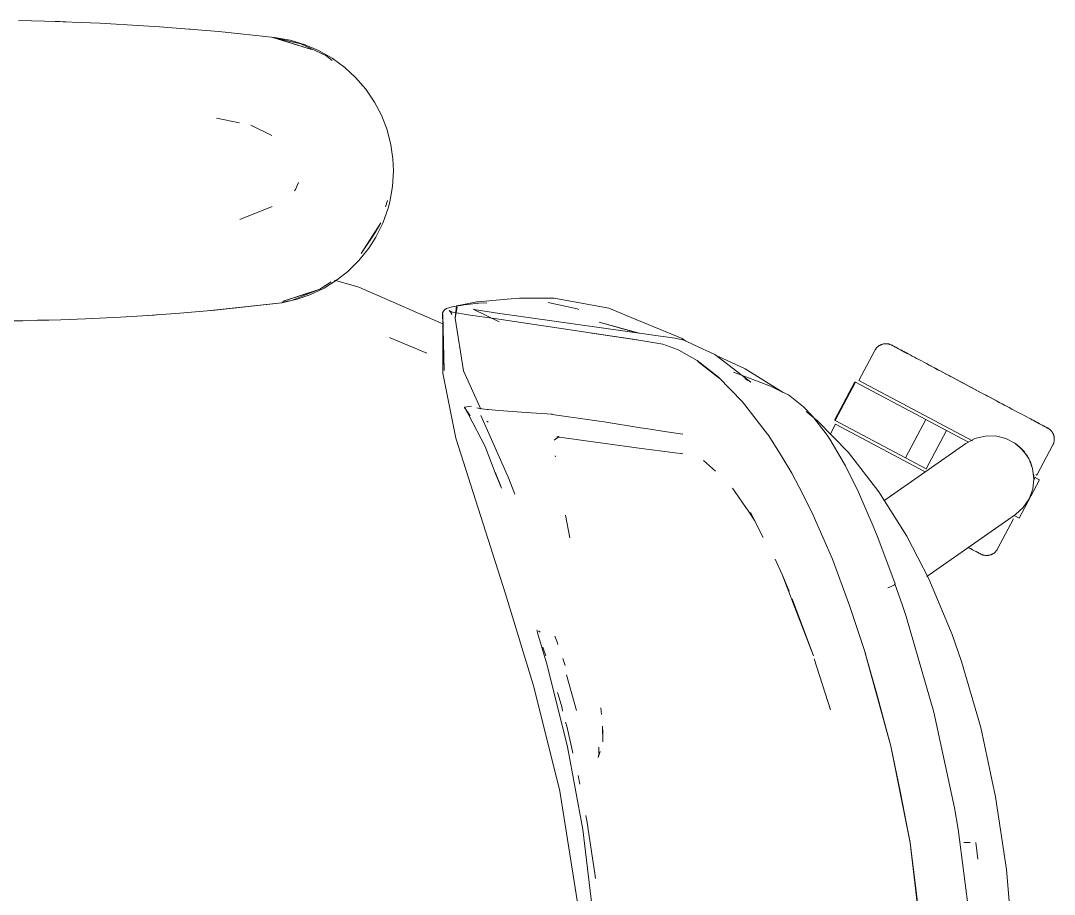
# Model space of a CAD drawing. Header units: millimetres. Extents: x 155927 to 326028, y -36033 to 97293.
# Drawn here: x 167327.4 to 167660.7, y 21571.5 to 21853.2 of the extents above; entities that cross this region are included whole.
import ezdxf

# ---------------------------------------------------------------- set-up
doc = ezdxf.new("R2010")
doc.units = ezdxf.units.MM
doc.header["$MEASUREMENT"] = 0
doc.layers.add('G-IMPT', color=8, linetype='CONTINUOUS', lineweight=9)
doc.layers.add('I-FURN', color=8, linetype='CONTINUOUS', lineweight=9)

msp = doc.modelspace()

# ---------------------------------------------------------------- linework, layer by layer
at = {"layer": 'G-IMPT'}
for p, q in [((167326.68, 21853.25), (167335.1, 21853.08)), ((167346.86, 21852.69), (167335.1, 21853.08)), ((167340.04, 21852.94), (167338.54, 21852.95)), ((167341.97, 21852.83), (167340.04, 21852.94)), ((167346.86, 21852.69), (167352.88, 21852.44)), ((167367.02, 21851.63), (167352.88, 21852.44)), ((167372.11, 21851.3), (167367.02, 21851.63)), ((167372.11, 21851.3), (167387.17, 21850.05)), ((167380.29, 21850.65), (167381.97, 21850.48)), ((167387.17, 21850.05), (167391.3, 21849.71)), ((167391.3, 21849.71), (167409.22, 21847.8)), ((167408.71, 21847.8), (167421.17, 21843.97)), ((167408.71, 21847.8), (167412.03, 21846.88)), ((167409.22, 21847.8), (167414.27, 21846.91)), ((167417.68, 21845.76), (167409.28, 21847.67)), ((167421.17, 21843.97), (167412.03, 21846.88)), ((167419.13, 21845.44), (167414.27, 21846.91)), ((167417.68, 21845.76), (167425.74, 21842.02)), ((167423.37, 21843.63), (167419.13, 21845.44)), ((167423.37, 21843.63), (167427.81, 21841.12)), ((167427.85, 21840.43), (167425.74, 21842.02)), ((167431.89, 21838.12), (167427.81, 21841.12)), ((167431.89, 21838.12), (167435.33, 21834.96)), ((167438.65, 21831.12), (167435.33, 21834.96)), ((167441.48, 21826.95), (167438.65, 21831.12)), ((167441.48, 21826.95), (167443.67, 21822.79)), ((167390.51, 21821.83), (167397.94, 21820.26)), ((167443.67, 21822.79), (167445.51, 21818.08)), ((167408.34, 21816.23), (167401.56, 21819.5)), ((167446.77, 21813.21), (167445.51, 21818.08)), ((167446.77, 21813.21), (167447.42, 21808.7)), ((167447.59, 21804.85), (167447.42, 21808.7)), ((167447.59, 21804.85), (167447.29, 21799.81)), ((167416.97, 21801.02), (167415.96, 21798.8)), ((167447.29, 21799.81), (167446.41, 21794.86)), ((167415.96, 21798.8), (167415.66, 21798.35)), ((167398.01, 21789.13), (167408.43, 21793.28)), ((167445.05, 21793.17), (167445.67, 21795.2)), ((167446.41, 21794.86), (167445.85, 21792.73)), ((167444.14, 21787.96), (167445.85, 21792.73)), ((167443.49, 21788.06), (167437.17, 21778.11)), ((167443.49, 21788.06), (167441.33, 21784.38)), ((167444.14, 21787.96), (167441.9, 21783.45)), ((167441.33, 21784.38), (167437.17, 21778.11)), ((167441.9, 21783.45), (167439.63, 21779.9)), ((167436.44, 21775.93), (167439.63, 21779.9)), ((167436.44, 21775.93), (167432.84, 21772.38)), ((167425.2, 21767.03), (167429.53, 21769.76)), ((167432.84, 21772.38), (167429.53, 21769.76)), ((167423.88, 21766.63), (167412.03, 21762.82)), ((167414.66, 21763.03), (167423.88, 21766.63)), ((167425.2, 21767.03), (167420.62, 21764.84)), ((167423.88, 21766.63), (167421.17, 21765.73)), ((167423.88, 21766.63), (167427.46, 21769.06)), ((167436.36, 21767.31), (167428.54, 21769.57)), ((167436.36, 21767.31), (167447.49, 21762.46)), ((167411.53, 21762.23), (167416.49, 21763.39)), ((167411.6, 21762.45), (167414.66, 21763.03)), ((167421.17, 21765.73), (167412.03, 21762.82)), ((167420.62, 21764.84), (167416.49, 21763.39)), ((167484.26, 21763.41), (167474.93, 21762.61)), ((167484.26, 21763.41), (167488.21, 21763.75)), ((167488.21, 21763.75), (167492.38, 21763.75)), ((167499.35, 21763.73), (167492.38, 21763.75)), ((167499.35, 21763.73), (167517.05, 21760.49)), ((167390.09, 21759.88), (167378.69, 21758.9)), ((167411.53, 21762.23), (167388.57, 21759.78)), ((167388.57, 21759.78), (167408.71, 21761.9)), ((167411.53, 21762.23), (167390.09, 21759.88)), ((167411.53, 21762.23), (167408.71, 21761.9)), ((167447.49, 21762.46), (167455.32, 21759.04)), ((167463.35, 21759.02), (167463.75, 21759.59)), ((167464.12, 21760.09), (167463.75, 21759.59)), ((167464.12, 21760.09), (167464.66, 21760.41)), ((167466.52, 21760.96), (167464.66, 21760.41)), ((167466.01, 21759.37), (167465.51, 21759.76)), ((167466.61, 21759.2), (167465.51, 21759.76)), ((167469.8, 21761.5), (167466.52, 21760.96)), ((167468.13, 21760.9), (167467.44, 21757.32)), ((167467.5, 21757.36), (167467.89, 21761.31)), ((167468.13, 21760.9), (167467.5, 21757.36)), ((167470.21, 21761.75), (167467.89, 21761.31)), ((167469.8, 21761.5), (167470.42, 21761.57)), ((167470.21, 21761.75), (167474.46, 21762.57)), ((167475.1, 21762.09), (167470.42, 21761.57)), ((167481.66, 21756.17), (167473.23, 21760.17)), ((167473.23, 21760.17), (167474.09, 21760.03)), ((167474.09, 21760.03), (167479.11, 21759.2)), ((167474.93, 21762.61), (167474.46, 21762.57)), ((167475.1, 21762.09), (167477.69, 21762.3)), ((167497.49, 21762.32), (167506.79, 21760.27)), ((167506.79, 21760.27), (167507.37, 21760.12)), ((167517.05, 21760.49), (167520.91, 21758.89)), ((167328.04, 21756.48), (167322.57, 21756.41)), ((167328.04, 21756.48), (167340.35, 21756.77)), ((167334.82, 21756.61), (167332.74, 21756.61)), ((167336.48, 21756.69), (167334.82, 21756.61)), ((167348.23, 21757.07), (167340.35, 21756.77)), ((167348.23, 21757.07), (167359.54, 21757.61)), ((167368.41, 21758.17), (167359.54, 21757.61)), ((167368.41, 21758.17), (167378.69, 21758.9)), ((167370.45, 21758.3), (167368.55, 21758.21)), ((167370.45, 21758.3), (167371.87, 21758.44)), ((167455.32, 21759.04), (167463.49, 21755.47)), ((167463.35, 21759.02), (167463.54, 21758.16)), ((167463.97, 21740.46), (167463.38, 21758.9)), ((167463.38, 21758.9), (167463.48, 21758.44)), ((167463.97, 21740.46), (167463.48, 21758.44)), ((167463.53, 21739.57), (167463.48, 21758.44)), ((167463.48, 21758.44), (167463.52, 21758.27)), ((167463.54, 21758.16), (167463.52, 21758.27)), ((167466.61, 21759.2), (167465.99, 21759.37)), ((167465.99, 21759.37), (167472.26, 21758.26)), ((167466.33, 21758.83), (167466.01, 21759.37)), ((167466.33, 21758.83), (167466.41, 21758.33)), ((167470.16, 21740.27), (167467.44, 21757.32)), ((167480.11, 21757.15), (167472.26, 21758.26)), ((167479.11, 21759.2), (167480.41, 21758.98)), ((167510.98, 21752.6), (167480.11, 21757.15)), ((167491.07, 21757.54), (167480.41, 21758.98)), ((167491.07, 21757.54), (167538.29, 21750.87)), ((167524.27, 21757.5), (167520.91, 21758.89)), ((167540.72, 21750.71), (167524.27, 21757.5)), ((167513.87, 21755.99), (167525.76, 21752.64)), ((167513.87, 21755.99), (167526.82, 21752.49)), ((167446.26, 21751.03), (167446.53, 21750.93)), ((167458.38, 21746), (167446.53, 21750.93)), ((167510.98, 21752.6), (167526.17, 21750.27)), ((167511.59, 21752.5), (167526.75, 21750.2)), ((167511.59, 21752.5), (167526.17, 21750.27)), ((167534.42, 21748.9), (167526.75, 21750.2)), ((167538.29, 21750.87), (167541.28, 21750.22)), ((167541.89, 21749.94), (167540.72, 21750.71)), ((167544.65, 21748.65), (167541.28, 21750.22)), ((167539.21, 21747.15), (167534.42, 21748.9)), ((167539.21, 21747.15), (167539.63, 21746.94)), ((167545.47, 21743.65), (167539.63, 21746.94)), ((167551.22, 21745.59), (167544.65, 21748.65)), ((167552.43, 21738.23), (167545.47, 21743.65)), ((167545.69, 21743.32), (167552.64, 21737.93)), ((167545.69, 21743.32), (167549.07, 21740.73)), ((167562.87, 21736.67), (167551.22, 21745.59)), ((167560.98, 21740.96), (167552.35, 21744.94)), ((167470.16, 21740.27), (167475.74, 21727.98)), ((167552.64, 21737.93), (167549.07, 21740.73)), ((167557.22, 21739.9), (167569.12, 21735.4)), ((167572.43, 21733.84), (167560.98, 21740.96)), ((167467.72, 21718.62), (167463.53, 21739.57)), ((167552.43, 21738.23), (167560.17, 21730.33)), ((167562.87, 21736.67), (167560.92, 21737.79)), ((167571.35, 21734.32), (167569.12, 21735.4)), ((167573.79, 21733.15), (167571.35, 21734.32)), ((167572.43, 21733.84), (167573.2, 21733.34)), ((167573.79, 21733.15), (167574.92, 21732.53)), ((167560.17, 21730.33), (167568.19, 21719.89)), ((167574.92, 21732.53), (167579.79, 21728.67)), ((167470.52, 21728.46), (167470.48, 21728.3)), ((167470.54, 21728.59), (167470.52, 21728.46)), ((167470.52, 21728.46), (167472.36, 21725.76)), ((167470.52, 21728.46), (167471.87, 21726.01)), ((167471.23, 21728.74), (167470.54, 21728.59)), ((167472.76, 21728.91), (167471.23, 21728.74)), ((167474.5, 21728.43), (167475.27, 21728.15)), ((167475.33, 21728.13), (167475.27, 21728.15)), ((167477.79, 21727.85), (167475.33, 21728.13)), ((167477.79, 21727.85), (167478.16, 21727.8)), ((167481.57, 21727.55), (167478.16, 21727.8)), ((167481.57, 21727.55), (167490.42, 21726.92)), ((167498.66, 21726.3), (167490.42, 21726.92)), ((167498.74, 21726.29), (167498.66, 21726.3)), ((167498.74, 21726.29), (167513.96, 21724.08)), ((167582.68, 21725.65), (167579.79, 21728.67)), ((167580.68, 21727.23), (167584.35, 21724.23)), ((167477.15, 21715.9), (167471.87, 21726.01)), ((167484.7, 21705.79), (167475.77, 21725.95)), ((167478.15, 21723.78), (167477.71, 21724.05)), ((167513.96, 21724.08), (167515.51, 21723.83)), ((167515.51, 21723.83), (167527.28, 21721.97)), ((167582.68, 21725.65), (167587.4, 21719.52)), ((167584.35, 21724.23), (167594.31, 21713.93)), ((167528.94, 21721.7), (167527.28, 21721.97)), ((167535.78, 21720.64), (167528.94, 21721.7)), ((167535.78, 21720.64), (167540.85, 21719.9)), ((167568.19, 21719.89), (167568.36, 21719.64)), ((167572.24, 21713.54), (167568.36, 21719.64)), ((167483.71, 21668.38), (167467.72, 21718.62)), ((167499.4, 21717.91), (167500.96, 21719.15)), ((167500.25, 21719.02), (167500.52, 21719.07)), ((167527.59, 21715.29), (167500.25, 21719.02)), ((167500.75, 21719.11), (167500.52, 21719.07)), ((167587.4, 21719.52), (167588.26, 21718.23)), ((167592.99, 21710.23), (167588.26, 21718.23)), ((167477.15, 21715.9), (167480.4, 21707.43)), ((167499.75, 21712.96), (167499.8, 21712.61)), ((167527.59, 21715.29), (167540.94, 21713.51)), ((167540.94, 21713.51), (167540.47, 21713.65)), ((167572.24, 21713.54), (167576.01, 21707.31)), ((167604.12, 21701.33), (167594.31, 21713.93)), ((167551.44, 21708.01), (167547.53, 21711.35)), ((167597.3, 21701.62), (167592.99, 21710.23)), ((167597.52, 21701.18), (167592.99, 21710.23)), ((167592.99, 21710.23), (167593.3, 21709.63)), ((167597.52, 21701.18), (167593.3, 21709.63)), ((167482.42, 21702.53), (167480.39, 21707.64)), ((167480.39, 21707.64), (167482.19, 21703.11)), ((167480.4, 21707.43), (167482.42, 21702.53)), ((167579.58, 21700.52), (167576.01, 21707.31)), ((167486.69, 21700.55), (167484.7, 21705.79)), ((167557.71, 21701.38), (167556.96, 21702.48)), ((167561.21, 21696.24), (167557.71, 21701.38)), ((167579.58, 21700.52), (167582.97, 21693.79)), ((167597.3, 21701.62), (167597.52, 21701.18)), ((167597.52, 21701.18), (167602.29, 21690.22)), ((167604.12, 21701.33), (167613.09, 21687.04)), ((167561.6, 21695.67), (167561.21, 21696.24)), ((167504.43, 21686.49), (167503.02, 21693.74)), ((167564.16, 21691.91), (167561.6, 21695.67)), ((167564.16, 21691.91), (167562.66, 21694.68)), ((167566.83, 21686.6), (167562.66, 21694.68)), ((167589.14, 21679.57), (167582.97, 21693.79)), ((167602.29, 21690.22), (167603.77, 21686.54)), ((167603.77, 21686.54), (167609.34, 21671.58)), ((167613.09, 21687.04), (167620.18, 21673.26)), ((167570.72, 21679.54), (167572.91, 21674.69)), ((167589.14, 21679.57), (167594.6, 21664.69)), ((167572.91, 21674.69), (167575.22, 21669.24)), ((167572.91, 21674.69), (167575.64, 21667.61)), ((167627.7, 21655.29), (167620.18, 21673.26)), ((167608.08, 21670.79), (167607.02, 21670.37)), ((167607.02, 21670.37), (167607.61, 21670.59)), ((167608.08, 21670.79), (167607.61, 21670.59)), ((167608.08, 21670.79), (167608.9, 21671.17)), ((167608.08, 21670.79), (167608.72, 21671.07)), ((167608.72, 21671.07), (167608.9, 21671.17)), ((167609.31, 21671.44), (167608.9, 21671.17)), ((167608.9, 21671.17), (167609.3, 21671.4)), ((167609.31, 21671.44), (167609.3, 21671.4)), ((167609.34, 21671.58), (167609.31, 21671.44)), ((167609.31, 21671.44), (167609.31, 21671.58)), ((167609.31, 21671.58), (167611.71, 21664.64)), ((167483.71, 21668.38), (167492.89, 21638.4)), ((167576.3, 21665.88), (167575.64, 21667.61)), ((167583.01, 21648.43), (167576.19, 21666.84)), ((167583.01, 21648.43), (167576.3, 21665.88)), ((167599.61, 21649.77), (167594.6, 21664.69)), ((167612.91, 21661.04), (167611.71, 21664.64)), ((167621.85, 21630.21), (167612.91, 21661.04)), ((167493.94, 21656.81), (167493.85, 21656.57)), ((167493.85, 21656.57), (167493.91, 21656.35)), ((167493.91, 21656.35), (167493.98, 21656.05)), ((167494.94, 21656.03), (167494.33, 21656.42)), ((167493.98, 21656.05), (167494.05, 21655.78)), ((167497.12, 21645.35), (167494.05, 21655.78)), ((167494.94, 21656.03), (167494.73, 21656.18)), ((167500.25, 21653.1), (167499.64, 21654.76)), ((167500.25, 21653.1), (167500.62, 21652.09)), ((167630.77, 21646.55), (167627.7, 21655.29)), ((167495.96, 21650.55), (167495.72, 21651.21)), ((167495.96, 21650.55), (167496.71, 21648.45)), ((167603.34, 21636.52), (167599.57, 21649.68)), ((167607.99, 21619.27), (167599.57, 21649.68)), ((167607.99, 21619.27), (167599.61, 21649.77)), ((167502.96, 21645.34), (167502.24, 21647.56)), ((167588.54, 21630.96), (167583.29, 21647.45)), ((167630.77, 21646.55), (167636.95, 21625.31)), ((167503.67, 21619.03), (167497.12, 21645.35)), ((167503.41, 21642.25), (167506.61, 21630.81)), ((167501.21, 21604.72), (167492.89, 21638.4)), ((167500.7, 21635.92), (167500.5, 21636.61)), ((167603.34, 21636.52), (167607.99, 21619.27)), ((167501.82, 21631.93), (167500.7, 21635.92)), ((167588.54, 21630.96), (167587.47, 21634.39)), ((167501.82, 21631.93), (167502.14, 21630.79)), ((167502.14, 21630.79), (167502.18, 21630.61)), ((167514.7, 21629.53), (167514.48, 21631.63)), ((167621.85, 21630.21), (167628.52, 21599.42)), ((167503.44, 21625.77), (167503.1, 21627.07)), ((167503.44, 21625.77), (167504.99, 21619.02)), ((167515.1, 21620.68), (167515.01, 21625.74)), ((167515.01, 21625.74), (167515.09, 21623.47)), ((167515.1, 21620.68), (167515.09, 21623.47)), ((167636.95, 21625.31), (167641.76, 21602.95)), ((167503.67, 21619.03), (167508.6, 21592.37)), ((167505.45, 21617.04), (167504.99, 21619.02)), ((167513.56, 21615.63), (167514.24, 21617.58)), ((167513.77, 21616.68), (167513.56, 21615.63)), ((167513.78, 21616.86), (167513.81, 21618.98)), ((167513.82, 21618.84), (167513.81, 21618.98)), ((167607.99, 21619.27), (167614.17, 21588.15)), ((167607.99, 21619.27), (167611.07, 21604.25)), ((167607.99, 21619.27), (167614.16, 21588.22)), ((167507.65, 21607), (167507.11, 21609.81)), ((167501.21, 21604.72), (167507.2, 21566.8)), ((167614.17, 21588.15), (167611.07, 21604.25)), ((167641.76, 21602.95), (167645.25, 21579.53)), ((167509.57, 21596.89), (167510.13, 21593.99)), ((167629.7, 21592.5), (167628.52, 21599.42)), ((167510.37, 21592.36), (167510.13, 21593.99)), ((167508.6, 21592.37), (167511.9, 21565.45)), ((167511.22, 21586.74), (167510.37, 21592.36)), ((167633.52, 21562.33), (167629.7, 21592.5)), ((167511.22, 21586.74), (167512.52, 21578.21)), ((167617.99, 21556.63), (167614.16, 21588.22)), ((167617.95, 21556.59), (167614.17, 21588.15)), ((167614.17, 21588.15), (167616.11, 21572.67)), ((167631.5, 21588.19), (167633.59, 21588.26)), ((167633.59, 21588.26), (167633.48, 21588.26)), ((167635.35, 21588.23), (167636, 21582.82)), ((167512.52, 21578.21), (167512.7, 21576.55)), ((167645.25, 21579.53), (167647.51, 21553.96)), ((167617.95, 21556.59), (167616.11, 21572.67))]:
    msp.add_line(p, q, dxfattribs=at)
at = {"layer": 'I-FURN'}
for p, q in [((167602.83, 21746.92), (167597.68, 21737.24)), ((167602.83, 21746.92), (167602.91, 21747.06)), ((167602.91, 21747.06), (167602.99, 21747.2)), ((167602.99, 21747.2), (167603.08, 21747.33)), ((167603.08, 21747.33), (167603.17, 21747.47)), ((167603.17, 21747.47), (167603.27, 21747.59)), ((167603.27, 21747.59), (167603.38, 21747.71)), ((167603.38, 21747.71), (167603.49, 21747.83)), ((167603.49, 21747.83), (167603.6, 21747.95)), ((167603.6, 21747.95), (167603.72, 21748.05)), ((167603.72, 21748.05), (167603.84, 21748.16)), ((167603.84, 21748.16), (167603.97, 21748.26)), ((167603.97, 21748.26), (167604.1, 21748.35)), ((167604.1, 21748.35), (167604.24, 21748.44)), ((167604.24, 21748.44), (167604.38, 21748.52)), ((167604.38, 21748.52), (167604.52, 21748.6)), ((167604.52, 21748.6), (167604.66, 21748.67)), ((167604.66, 21748.67), (167604.81, 21748.74)), ((167604.81, 21748.74), (167604.96, 21748.8)), ((167604.96, 21748.8), (167605.11, 21748.85)), ((167605.11, 21748.85), (167605.26, 21748.9)), ((167605.26, 21748.9), (167605.42, 21748.94)), ((167605.42, 21748.94), (167605.58, 21748.98)), ((167605.58, 21748.98), (167605.73, 21749.01)), ((167605.73, 21749.01), (167605.89, 21749.03)), ((167605.89, 21749.03), (167606.05, 21749.05)), ((167606.05, 21749.05), (167606.22, 21749.06)), ((167606.22, 21749.06), (167606.38, 21749.06)), ((167606.38, 21749.06), (167606.54, 21749.06)), ((167606.54, 21749.06), (167606.7, 21749.05)), ((167606.7, 21749.05), (167606.86, 21749.03)), ((167606.86, 21749.03), (167607.02, 21749.01)), ((167607.02, 21749.01), (167607.18, 21748.98)), ((167607.18, 21748.98), (167607.33, 21748.95)), ((167607.33, 21748.95), (167607.49, 21748.91)), ((167607.49, 21748.91), (167607.64, 21748.86)), ((167607.64, 21748.86), (167607.8, 21748.81)), ((167607.8, 21748.81), (167607.95, 21748.75)), ((167607.95, 21748.75), (167608.09, 21748.68)), ((167608.09, 21748.68), (167608.24, 21748.61)), ((167608.24, 21748.61), (167608.28, 21748.59)), ((167608.28, 21748.59), (167608.3, 21748.58)), ((167608.32, 21748.56), (167608.28, 21748.59)), ((167608.28, 21748.59), (167608.28, 21748.59)), ((167608.3, 21748.58), (167608.36, 21748.55)), ((167608.41, 21748.52), (167608.32, 21748.56)), ((167608.36, 21748.55), (167608.46, 21748.49)), ((167608.53, 21748.45), (167608.41, 21748.52)), ((167608.46, 21748.49), (167608.6, 21748.42)), ((167608.69, 21748.37), (167608.53, 21748.45)), ((167608.6, 21748.42), (167608.78, 21748.32)), ((167608.89, 21748.26), (167608.69, 21748.37)), ((167608.78, 21748.32), (167609, 21748.21)), ((167609.13, 21748.13), (167608.89, 21748.26)), ((167609, 21748.21), (167609.26, 21748.07)), ((167609.41, 21747.99), (167609.13, 21748.13)), ((167609.26, 21748.07), (167609.55, 21747.91)), ((167609.73, 21747.82), (167609.41, 21747.99)), ((167609.55, 21747.91), (167609.89, 21747.73)), ((167610.09, 21747.63), (167609.73, 21747.82)), ((167609.89, 21747.73), (167610.26, 21747.53)), ((167610.48, 21747.42), (167610.09, 21747.63)), ((167610.26, 21747.53), (167610.67, 21747.32)), ((167610.91, 21747.19), (167610.48, 21747.42)), ((167610.67, 21747.32), (167611.12, 21747.08)), ((167611.37, 21746.94), (167610.91, 21747.19)), ((167611.12, 21747.08), (167611.6, 21746.82)), ((167611.87, 21746.68), (167611.37, 21746.94)), ((167611.6, 21746.82), (167612.12, 21746.55)), ((167612.41, 21746.39), (167611.87, 21746.68)), ((167612.12, 21746.55), (167612.67, 21746.25)), ((167612.98, 21746.09), (167612.41, 21746.39)), ((167612.67, 21746.25), (167613.25, 21745.94)), ((167613.58, 21745.77), (167612.98, 21746.09)), ((167614.21, 21745.43), (167613.58, 21745.77)), ((167614.88, 21745.08), (167614.21, 21745.43)), ((167615.57, 21744.71), (167614.88, 21745.08)), ((167616.29, 21744.33), (167615.57, 21744.71)), ((167617.04, 21743.93), (167616.29, 21744.33)), ((167617.82, 21743.51), (167617.04, 21743.93)), ((167618.62, 21743.09), (167617.82, 21743.51)), ((167619.45, 21742.65), (167618.62, 21743.09)), ((167619, 21742.89), (167619.83, 21742.44)), ((167620.29, 21742.2), (167619.45, 21742.65)), ((167619.83, 21742.44), (167620.69, 21741.99)), ((167621.16, 21741.74), (167620.29, 21742.2)), ((167620.69, 21741.99), (167621.57, 21741.52)), ((167622.05, 21741.27), (167621.16, 21741.74)), ((167621.57, 21741.52), (167622.46, 21741.05)), ((167622.95, 21740.79), (167622.05, 21741.27)), ((167622.46, 21741.05), (167623.38, 21740.56)), ((167623.88, 21740.29), (167622.95, 21740.79)), ((167623.38, 21740.56), (167624.31, 21740.07)), ((167624.81, 21739.8), (167623.88, 21740.29)), ((167624.31, 21740.07), (167625.25, 21739.56)), ((167625.77, 21739.29), (167624.81, 21739.8)), ((167596.38, 21736.79), (167589.81, 21724.43)), ((167589.98, 21724.34), (167596.55, 21736.7)), ((167596.55, 21736.7), (167619.26, 21724.63)), ((167634.28, 21717.77), (167597.68, 21737.24)), ((167625.25, 21739.56), (167626.21, 21739.06)), ((167626.73, 21738.78), (167625.77, 21739.29)), ((167626.21, 21739.06), (167627.18, 21738.54)), ((167627.7, 21738.26), (167626.73, 21738.78)), ((167627.18, 21738.54), (167628.15, 21738.02)), ((167628.69, 21737.74), (167627.7, 21738.26)), ((167628.15, 21738.02), (167629.14, 21737.49)), ((167629.68, 21737.21), (167628.69, 21737.74)), ((167629.14, 21737.49), (167630.14, 21736.97)), ((167630.67, 21736.68), (167629.68, 21737.21)), ((167630.14, 21736.97), (167631.14, 21736.43)), ((167631.68, 21736.15), (167630.67, 21736.68)), ((167631.14, 21736.43), (167632.14, 21735.9)), ((167632.68, 21735.61), (167631.68, 21736.15)), ((167632.14, 21735.9), (167633.14, 21735.37)), ((167633.69, 21735.08), (167632.68, 21735.61)), ((167633.14, 21735.37), (167634.15, 21734.83)), ((167634.69, 21734.54), (167633.69, 21735.08)), ((167634.15, 21734.83), (167635.15, 21734.3)), ((167635.69, 21734.01), (167634.69, 21734.54)), ((167635.15, 21734.3), (167636.15, 21733.77)), ((167636.69, 21733.48), (167635.69, 21734.01)), ((167636.15, 21733.77), (167637.15, 21733.24)), ((167637.69, 21732.95), (167636.69, 21733.48)), ((167637.15, 21733.24), (167638.14, 21732.71)), ((167638.67, 21732.43), (167637.69, 21732.95)), ((167638.14, 21732.71), (167639.13, 21732.19)), ((167639.65, 21731.91), (167638.67, 21732.43)), ((167639.13, 21732.19), (167640.1, 21731.67)), ((167640.62, 21731.39), (167639.65, 21731.91)), ((167640.1, 21731.67), (167641.06, 21731.16)), ((167641.58, 21730.88), (167640.62, 21731.39)), ((167641.06, 21731.16), (167642.02, 21730.65)), ((167642.52, 21730.38), (167641.58, 21730.88)), ((167642.02, 21730.65), (167642.95, 21730.15)), ((167643.45, 21729.89), (167642.52, 21730.38)), ((167642.95, 21730.15), (167643.88, 21729.66)), ((167644.37, 21729.4), (167643.45, 21729.89)), ((167643.88, 21729.66), (167644.78, 21729.18)), ((167645.26, 21728.92), (167644.37, 21729.4)), ((167646.14, 21728.46), (167645.26, 21728.92)), ((167647, 21728), (167646.14, 21728.46)), ((167647.83, 21727.56), (167647, 21728)), ((167648.64, 21727.13), (167647.83, 21727.56)), ((167649.43, 21726.71), (167648.64, 21727.13)), ((167650.19, 21726.3), (167649.43, 21726.71)), ((167650.93, 21725.91), (167650.19, 21726.3)), ((167590.17, 21723.11), (167588.49, 21719.95)), ((167612.69, 21712.27), (167589.98, 21724.34)), ((167618.86, 21707.85), (167590.17, 21723.11)), ((167612.69, 21712.27), (167619.26, 21724.63)), ((167619.26, 21724.63), (167625.9, 21721.1)), ((167651.63, 21725.54), (167650.93, 21725.91)), ((167652.31, 21725.17), (167651.63, 21725.54)), ((167652.96, 21724.83), (167652.31, 21725.17)), ((167653.58, 21724.5), (167652.96, 21724.83)), ((167654.16, 21724.19), (167653.58, 21724.5)), ((167653.85, 21724.36), (167654.42, 21724.05)), ((167654.71, 21723.9), (167654.16, 21724.19)), ((167654.42, 21724.05), (167654.95, 21723.77)), ((167655.23, 21723.62), (167654.71, 21723.9)), ((167654.95, 21723.77), (167655.46, 21723.5)), ((167655.71, 21723.37), (167655.23, 21723.62)), ((167655.46, 21723.5), (167655.92, 21723.26)), ((167656.16, 21723.13), (167655.71, 21723.37)), ((167655.92, 21723.26), (167656.35, 21723.03)), ((167656.57, 21722.91), (167656.16, 21723.13)), ((167656.35, 21723.03), (167656.74, 21722.82)), ((167656.94, 21722.71), (167656.57, 21722.91)), ((167619.33, 21708.73), (167625.9, 21721.1)), ((167625.9, 21721.1), (167632.96, 21717.34)), ((167656.74, 21722.82), (167657.1, 21722.63)), ((167657.28, 21722.54), (167656.94, 21722.71)), ((167657.1, 21722.63), (167657.42, 21722.46)), ((167657.57, 21722.38), (167657.28, 21722.54)), ((167657.42, 21722.46), (167657.7, 21722.31)), ((167657.83, 21722.24), (167657.57, 21722.38)), ((167657.7, 21722.31), (167657.94, 21722.18)), ((167658.05, 21722.12), (167657.83, 21722.24)), ((167657.94, 21722.18), (167658.14, 21722.08)), ((167658.23, 21722.03), (167658.05, 21722.12)), ((167658.14, 21722.08), (167658.3, 21721.99)), ((167658.37, 21721.95), (167658.23, 21722.03)), ((167658.3, 21721.99), (167658.42, 21721.93)), ((167658.47, 21721.9), (167658.37, 21721.95)), ((167658.42, 21721.93), (167658.5, 21721.88)), ((167658.53, 21721.87), (167658.47, 21721.9)), ((167658.5, 21721.88), (167658.55, 21721.86)), ((167658.55, 21721.86), (167658.53, 21721.87)), ((167658.55, 21721.86), (167658.69, 21721.78)), ((167658.55, 21721.86), (167658.55, 21721.86)), ((167658.69, 21721.78), (167658.83, 21721.69)), ((167658.83, 21721.69), (167658.96, 21721.61)), ((167658.96, 21721.61), (167659.09, 21721.51)), ((167659.09, 21721.51), (167659.22, 21721.41)), ((167659.22, 21721.41), (167659.34, 21721.31)), ((167659.34, 21721.31), (167659.46, 21721.2)), ((167659.46, 21721.2), (167659.58, 21721.08)), ((167659.58, 21721.08), (167659.68, 21720.96)), ((167659.68, 21720.96), (167659.79, 21720.84)), ((167659.79, 21720.84), (167659.89, 21720.71)), ((167659.89, 21720.71), (167659.98, 21720.58)), ((167659.98, 21720.58), (167660.07, 21720.45)), ((167660.07, 21720.45), (167660.15, 21720.31)), ((167660.15, 21720.31), (167660.23, 21720.17)), ((167660.23, 21720.17), (167660.3, 21720.02)), ((167660.3, 21720.02), (167660.37, 21719.88)), ((167660.37, 21719.88), (167660.43, 21719.73)), ((167660.43, 21719.73), (167660.48, 21719.57)), ((167605.67, 21698.37), (167632.1, 21716.88)), ((167632.1, 21716.88), (167635.07, 21718.47)), ((167635.07, 21718.47), (167638.34, 21719.3)), ((167638.34, 21719.3), (167641.72, 21719.32)), ((167641.72, 21719.32), (167645, 21718.54)), ((167645, 21718.54), (167647.99, 21716.99)), ((167647.99, 21716.99), (167650.53, 21714.77)), ((167649.7, 21715.63), (167648.28, 21716.78)), ((167655.07, 21706.72), (167660.22, 21716.41)), ((167660.24, 21716.45), (167660.22, 21716.41)), ((167660.31, 21716.59), (167660.24, 21716.45)), ((167660.38, 21716.74), (167660.31, 21716.59)), ((167660.43, 21716.89), (167660.38, 21716.74)), ((167660.49, 21717.04), (167660.43, 21716.89)), ((167660.48, 21719.57), (167660.53, 21719.42)), ((167660.54, 21717.19), (167660.49, 21717.04)), ((167660.53, 21719.42), (167660.57, 21719.27)), ((167660.58, 21717.35), (167660.54, 21717.19)), ((167660.57, 21719.27), (167660.61, 21719.11)), ((167660.61, 21717.51), (167660.58, 21717.35)), ((167660.61, 21719.11), (167660.64, 21718.95)), ((167660.64, 21717.67), (167660.61, 21717.51)), ((167660.64, 21718.95), (167660.66, 21718.79)), ((167660.66, 21717.82), (167660.64, 21717.67)), ((167660.66, 21718.79), (167660.68, 21718.63)), ((167660.68, 21717.99), (167660.66, 21717.82)), ((167660.68, 21718.63), (167660.69, 21718.47)), ((167660.69, 21718.15), (167660.68, 21717.99)), ((167660.69, 21718.47), (167660.69, 21718.31)), ((167660.69, 21718.31), (167660.69, 21718.15)), ((167651.99, 21712.85), (167649.7, 21715.63)), ((167650.53, 21714.77), (167652.47, 21712)), ((167619.33, 21708.73), (167612.69, 21712.27)), ((167652.47, 21712), (167653.69, 21708.86)), ((167653.69, 21708.86), (167654.11, 21705.51)), ((167655.07, 21706.72), (167654.69, 21706.92)), ((167649.31, 21692.8), (167655.88, 21705.16)), ((167654.11, 21705.51), (167653.73, 21702.16)), ((167654.48, 21705.9), (167654.08, 21705.14)), ((167654.57, 21705.85), (167654.48, 21705.9)), ((167654.48, 21705.9), (167655.88, 21705.16)), ((167653.73, 21702.16), (167652.56, 21699)), ((167652.56, 21699), (167650.66, 21696.21)), ((167648.15, 21693.96), (167619.56, 21673.94)), ((167649.31, 21692.8), (167647.91, 21693.54)), ((167647.91, 21693.54), (167648, 21693.49)), ((167650.66, 21696.21), (167648.15, 21693.96)), ((167642.41, 21682.91), (167647.56, 21692.59)), ((167632.82, 21683.44), (167633.36, 21683.15)), ((167633.63, 21683.01), (167633.12, 21683.28)), ((167633.36, 21683.15), (167633.86, 21682.89)), ((167634.12, 21682.75), (167633.63, 21683.01)), ((167633.86, 21682.89), (167634.33, 21682.64)), ((167634.56, 21682.51), (167634.12, 21682.75)), ((167634.33, 21682.64), (167634.76, 21682.41)), ((167634.97, 21682.3), (167634.56, 21682.51)), ((167634.76, 21682.41), (167635.15, 21682.2)), ((167635.34, 21682.1), (167634.97, 21682.3)), ((167635.15, 21682.2), (167635.5, 21682.01)), ((167635.68, 21681.92), (167635.34, 21682.1)), ((167635.5, 21682.01), (167635.82, 21681.84)), ((167635.98, 21681.76), (167635.68, 21681.92)), ((167635.82, 21681.84), (167636.1, 21681.7)), ((167636.24, 21681.62), (167635.98, 21681.76)), ((167636.1, 21681.7), (167636.34, 21681.57)), ((167636.46, 21681.51), (167636.24, 21681.62)), ((167636.34, 21681.57), (167636.54, 21681.46)), ((167636.64, 21681.41), (167636.46, 21681.51)), ((167636.54, 21681.46), (167636.7, 21681.38)), ((167636.78, 21681.34), (167636.64, 21681.41)), ((167636.7, 21681.38), (167636.83, 21681.31)), ((167636.88, 21681.28), (167636.78, 21681.34)), ((167636.83, 21681.31), (167636.91, 21681.27)), ((167636.94, 21681.25), (167636.88, 21681.28)), ((167636.91, 21681.27), (167636.95, 21681.24)), ((167636.96, 21681.24), (167636.94, 21681.25)), ((167636.95, 21681.24), (167636.96, 21681.24)), ((167636.99, 21681.22), (167636.96, 21681.24)), ((167637.14, 21681.15), (167636.99, 21681.22)), ((167637.29, 21681.08), (167637.14, 21681.15)), ((167637.44, 21681.03), (167637.29, 21681.08)), ((167637.59, 21680.97), (167637.44, 21681.03)), ((167637.74, 21680.92), (167637.59, 21680.97)), ((167637.9, 21680.88), (167637.74, 21680.92)), ((167638.06, 21680.85), (167637.9, 21680.88)), ((167638.21, 21680.82), (167638.06, 21680.85)), ((167638.37, 21680.8), (167638.21, 21680.82)), ((167638.53, 21680.78), (167638.37, 21680.8)), ((167638.7, 21680.77), (167638.53, 21680.78)), ((167638.86, 21680.77), (167638.7, 21680.77)), ((167639.02, 21680.77), (167638.86, 21680.77)), ((167639.18, 21680.78), (167639.02, 21680.77)), ((167639.34, 21680.8), (167639.18, 21680.78)), ((167639.5, 21680.82), (167639.34, 21680.8)), ((167639.66, 21680.85), (167639.5, 21680.82)), ((167639.81, 21680.89), (167639.66, 21680.85)), ((167639.97, 21680.93), (167639.81, 21680.89)), ((167640.12, 21680.98), (167639.97, 21680.93)), ((167640.28, 21681.03), (167640.12, 21680.98)), ((167640.43, 21681.09), (167640.28, 21681.03)), ((167640.57, 21681.16), (167640.43, 21681.09)), ((167640.72, 21681.23), (167640.57, 21681.16)), ((167640.86, 21681.31), (167640.72, 21681.23)), ((167641, 21681.39), (167640.86, 21681.31)), ((167641.13, 21681.48), (167641, 21681.39)), ((167641.26, 21681.57), (167641.13, 21681.48)), ((167641.39, 21681.67), (167641.26, 21681.57)), ((167641.51, 21681.78), (167641.39, 21681.67)), ((167641.63, 21681.88), (167641.51, 21681.78)), ((167641.75, 21682), (167641.63, 21681.88)), ((167641.85, 21682.12), (167641.75, 21682)), ((167641.96, 21682.24), (167641.85, 21682.12)), ((167642.06, 21682.37), (167641.96, 21682.24)), ((167642.15, 21682.5), (167642.06, 21682.37)), ((167642.24, 21682.63), (167642.15, 21682.5)), ((167642.33, 21682.77), (167642.24, 21682.63)), ((167642.41, 21682.91), (167642.33, 21682.77))]:
    msp.add_line(p, q, dxfattribs=at)
for points in [[(167650.05, 21715.29), (167650.45, 21714.89), (167650.81, 21714.47), (167651.15, 21714.05)], [(167654.01, 21706.96), (167654.05, 21706.58), (167654.09, 21705.91), (167654.09, 21705.38), (167654.08, 21705.14)]]:
    msp.add_open_spline(points, degree=3, dxfattribs=at)
msp.add_open_spline([(167652.75, 21711.45), (167652.83, 21711.29), (167653.12, 21710.65), (167653.34, 21710.03), (167653.49, 21709.56)], degree=3, knots=[-0.5319761, -0.5319761, -0.5319761, -0.5319761, -0.5, -0.4, -0.4, -0.4, -0.4], dxfattribs=at)

doc.saveas('drawing.dxf')
